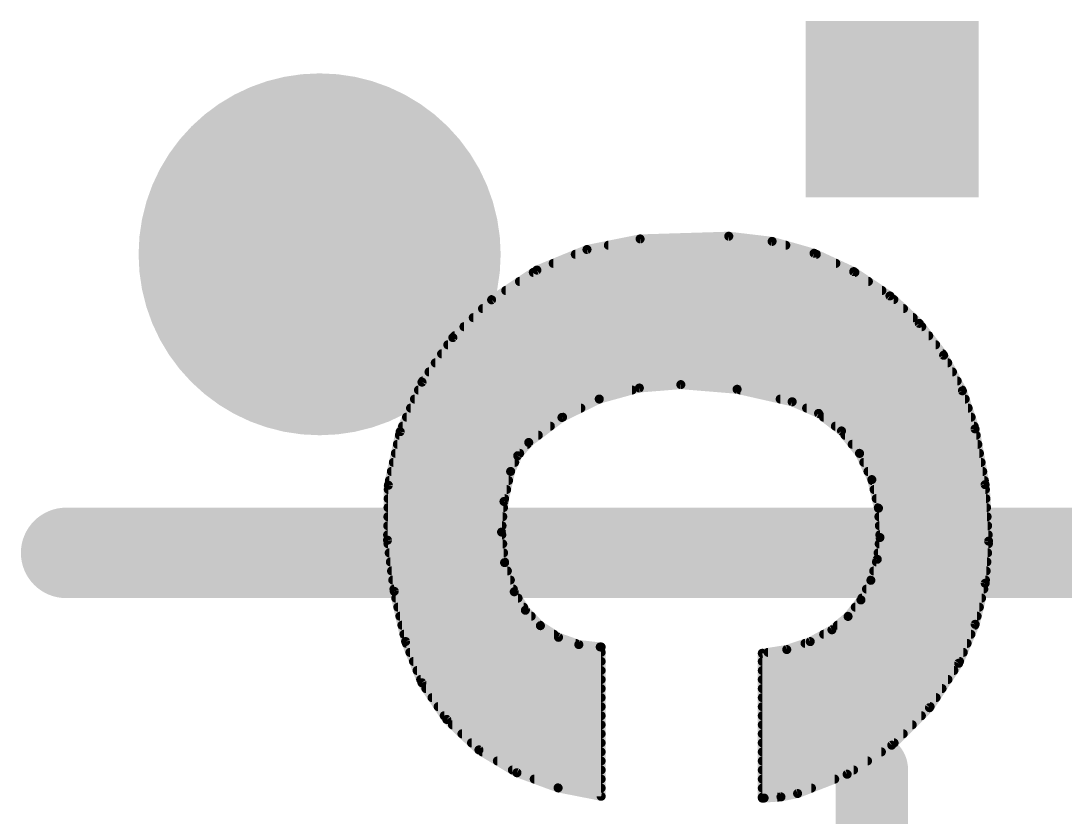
# Model space of a CAD drawing. Extents: x -3.8 to 20.4, y -21.6 to 37.
# Drawn here: x 3.861 to 6.791, y 15.057 to 17.292 of the extents above; entities that cross this region are included whole.
import ezdxf

# ---------------------------------------------------------------- set-up
doc = ezdxf.new("R2010")
doc.units = 0
for name, color, linetype in [('18', 110, 'CONTINUOUS'), ('21', 41, 'CONTINUOUS'), ('22', 40, 'CONTINUOUS')]:
    doc.layers.add(name, color=color, linetype=linetype)

# ---------------------------------------------------------------- blocks, each defined once
blk = doc.blocks.new('RECT')
blk.add_solid([(-0.5, -0.5), (0.5, -0.5), (-0.5, 0.5), (0.5, 0.5)])
blk = doc.blocks.new('ROUNDV')
at = {"const_width": 0.5}
blk.add_lwpolyline([(0, -0.25, 1), (0, 0.25, 1), (0, -0.25)], format="xyb", dxfattribs=at)

msp = doc.modelspace()

# ---------------------------------------------------------------- linework, layer by layer
at = {"layer": '21'}
for points, const_width in [([(3.9878, 15.7988), (10.1346, 15.7988)], 0.254), ([(6.2484, 14.479), (6.2484, 15.1908)], 0.2032)]:
    msp.add_lwpolyline(points, dxfattribs=dict(at, const_width=const_width))
for points, const_width in [([(3.9878, 15.8623, 1), (3.9878, 15.7353)], 0.127), ([(6.2992, 15.1908, 1), (6.1976, 15.1908)], 0.1016)]:
    msp.add_lwpolyline(points, format="xyb", dxfattribs=dict(at, const_width=const_width))
at = {"layer": '22', "const_width": 0.0254}
for points in [[(5.5982, 16.6802), (5.4492, 16.6504)], [(5.5092, 16.6624), (6.007, 16.6624)], [(5.8471, 16.6878), (5.5982, 16.6802)], [(5.9687, 16.6733), (5.8471, 16.6878)], [(6.0864, 16.6399), (5.9687, 16.6733)], [(5.4492, 16.6504), (5.3086, 16.5927)], [(5.4165, 16.637), (6.0926, 16.637)], [(6.1975, 16.5884), (6.0864, 16.6399)], [(5.3546, 16.6116), (6.1475, 16.6116)], [(5.3086, 16.5927), (5.1816, 16.5093)], [(5.2986, 16.5862), (6.2008, 16.5862)], [(6.2992, 16.5202), (6.1975, 16.5884)], [(5.2599, 16.5608), (6.2387, 16.5608)], [(5.2213, 16.5354), (6.2766, 16.5354)], [(6.3815, 16.4431), (6.2992, 16.5202)], [(5.1816, 16.5093), (5.0728, 16.4032)], [(5.1562, 16.4846), (6.3372, 16.4846)], [(5.1826, 16.51), (6.3101, 16.51)], [(5.1302, 16.4592), (6.3643, 16.4592)], [(5.1041, 16.4338), (6.3886, 16.4338)], [(6.4499, 16.3535), (6.3815, 16.4431)], [(5.0728, 16.4032), (4.9862, 16.2783)], [(5.0781, 16.4084), (6.408, 16.4084)], [(5.0588, 16.383), (6.4274, 16.383)], [(5.0412, 16.3576), (6.4468, 16.3576)], [(6.5026, 16.2538), (6.4499, 16.3535)], [(5.0236, 16.3322), (6.4612, 16.3322)], [(4.9862, 16.2783), (4.9251, 16.1392)], [(4.9884, 16.2814), (6.488, 16.2814)], [(5.006, 16.3068), (6.4746, 16.3068)], [(4.9764, 16.256), (5.5756, 16.256)], [(5.4836, 16.2306), (5.5961, 16.2617)], [(5.5961, 16.2617), (5.7125, 16.2712)], [(5.7125, 16.2712), (5.8704, 16.2581)], [(5.8704, 16.2581), (6.0249, 16.223)], [(5.8796, 16.256), (6.5014, 16.256)], [(6.538, 16.1468), (6.5026, 16.2538)], [(4.9653, 16.2306), (5.4837, 16.2306)], [(5.3789, 16.179), (5.4836, 16.2306)], [(5.9914, 16.2306), (6.5103, 16.2306)], [(6.0249, 16.223), (6.0991, 16.1904)], [(4.9541, 16.2052), (5.4321, 16.2052)], [(6.0654, 16.2052), (6.5187, 16.2052)], [(6.0991, 16.1904), (6.1634, 16.1411)], [(4.9429, 16.1798), (5.3806, 16.1798)], [(5.2857, 16.1087), (5.3789, 16.179)], [(6.1129, 16.1798), (6.5271, 16.1798)], [(4.9251, 16.1392), (4.8919, 15.9886)], [(4.9318, 16.1544), (5.3463, 16.1544)], [(6.1461, 16.1544), (6.5355, 16.1544)], [(6.1634, 16.1411), (6.2141, 16.0779)], [(6.5662, 15.9904), (6.538, 16.1468)], [(4.9172, 16.1036), (5.2815, 16.1036)], [(4.9229, 16.129), (5.3126, 16.129)], [(5.2547, 16.0715), (5.2857, 16.1087)], [(6.1731, 16.129), (6.5412, 16.129)], [(6.1935, 16.1036), (6.5458, 16.1036)], [(4.9116, 16.0782), (5.2603, 16.0782)], [(6.2139, 16.0782), (6.5504, 16.0782)], [(6.2141, 16.0779), (6.2484, 16.0045)], [(4.906, 16.0528), (5.2463, 16.0528)], [(5.2349, 16.0274), (5.2547, 16.0715)], [(6.2259, 16.0528), (6.555, 16.0528)], [(4.9004, 16.0274), (5.2349, 16.0274)], [(5.2163, 15.9432), (5.2349, 16.0274)], [(6.2377, 16.0274), (6.5595, 16.0274)], [(4.8919, 15.9886), (4.8895, 15.8344)], [(4.8948, 16.002), (5.2293, 16.002)], [(6.2484, 16.0045), (6.267, 15.9243)], [(6.249, 16.002), (6.5641, 16.002)], [(6.5761, 15.8318), (6.5662, 15.9904)], [(4.8917, 15.9766), (5.2237, 15.9766)], [(6.2549, 15.9766), (6.5671, 15.9766)], [(4.8913, 15.9512), (5.2181, 15.9512)], [(5.2095, 15.8572), (5.2163, 15.9432)], [(6.2608, 15.9512), (6.5687, 15.9512)], [(4.8905, 15.9004), (5.2129, 15.9004)], [(4.8909, 15.9258), (5.2149, 15.9258)], [(6.2667, 15.9258), (6.5702, 15.9258)], [(6.267, 15.9243), (6.2713, 15.842)], [(6.2683, 15.9004), (6.5718, 15.9004)], [(4.8901, 15.875), (5.2109, 15.875)], [(6.2696, 15.875), (6.5734, 15.875)], [(4.8897, 15.8496), (5.2103, 15.8496)], [(5.2181, 15.7714), (5.2095, 15.8572)], [(6.2713, 15.842), (6.2637, 15.7808)], [(6.2709, 15.8496), (6.575, 15.8496)], [(4.8895, 15.8344), (4.9084, 15.691)], [(4.8908, 15.8242), (5.2128, 15.8242)], [(6.2691, 15.8242), (6.5755, 15.8242)], [(6.5666, 15.7135), (6.5761, 15.8318)], [(4.8942, 15.7988), (5.2153, 15.7988)], [(6.2637, 15.7808), (6.2458, 15.7218)], [(6.266, 15.7988), (6.5734, 15.7988)], [(4.8975, 15.7734), (5.2179, 15.7734)], [(5.2451, 15.6896), (5.2181, 15.7714)], [(6.2615, 15.7734), (6.5714, 15.7734)], [(4.9009, 15.748), (5.2258, 15.748)], [(4.9042, 15.7226), (5.2342, 15.7226)], [(6.2458, 15.7218), (6.2179, 15.6667)], [(6.246, 15.7226), (6.5673, 15.7226)], [(6.2538, 15.748), (6.5693, 15.748)], [(4.9076, 15.6972), (5.2426, 15.6972)], [(6.2333, 15.6972), (6.5626, 15.6972)], [(6.5383, 15.5982), (6.5666, 15.7135)], [(4.9084, 15.691), (4.9403, 15.5499)], [(4.9127, 15.6718), (5.2558, 15.6718)], [(5.2763, 15.6378), (5.2451, 15.6896)], [(6.2179, 15.6667), (6.1818, 15.6204)], [(6.2205, 15.6718), (6.5563, 15.6718)], [(4.9185, 15.6464), (5.2712, 15.6464)], [(5.3185, 15.5945), (5.2763, 15.6378)], [(6.2021, 15.6464), (6.5501, 15.6464)], [(4.9242, 15.621), (5.2927, 15.621)], [(6.1818, 15.6204), (6.1366, 15.5829)], [(6.1823, 15.621), (6.5439, 15.621)], [(4.93, 15.5956), (5.3174, 15.5956)], [(5.3694, 15.5618), (5.3185, 15.5945)], [(6.1366, 15.5829), (6.0756, 15.5497)], [(6.1519, 15.5956), (6.5372, 15.5956)], [(6.4922, 15.4889), (6.5383, 15.5982)], [(4.9357, 15.5702), (5.3563, 15.5702)], [(4.9403, 15.5499), (4.9861, 15.4342)], [(5.4263, 15.5415), (5.3694, 15.5618)], [(6.0756, 15.5497), (6.0098, 15.5275)], [(6.1133, 15.5702), (6.5265, 15.5702)], [(4.9423, 15.5448), (5.417, 15.5448)], [(4.9524, 15.5194), (5.4889, 15.5194)], [(5.4864, 15.5346), (5.4263, 15.5415)], [(5.4889, 15.5346), (5.4864, 15.5346)], [(5.4889, 15.1155), (5.4889, 15.5346)], [(6.0098, 15.5275), (5.9411, 15.5169)], [(5.9411, 15.5169), (5.9411, 15.1105)], [(5.9574, 15.5194), (6.5051, 15.5194)], [(6.0611, 15.5448), (6.5158, 15.5448)], [(4.9624, 15.494), (5.4889, 15.494)], [(5.9411, 15.494), (6.4944, 15.494)], [(6.4101, 15.3642), (6.4922, 15.4889)], [(4.9725, 15.4686), (5.4889, 15.4686)], [(5.9411, 15.4686), (6.4788, 15.4686)], [(4.9825, 15.4432), (5.4889, 15.4432)], [(4.9861, 15.4342), (5.0558, 15.3312)], [(5.9411, 15.4432), (6.4621, 15.4432)], [(4.9972, 15.4178), (5.4889, 15.4178)], [(5.9411, 15.4178), (6.4454, 15.4178)], [(5.0144, 15.3924), (5.4889, 15.3924)], [(5.9411, 15.3924), (6.4287, 15.3924)], [(5.0315, 15.367), (5.4889, 15.367)], [(5.0487, 15.3416), (5.4889, 15.3416)], [(5.9411, 15.367), (6.412, 15.367)], [(5.9411, 15.3416), (6.3874, 15.3416)], [(6.3043, 15.2589), (6.4101, 15.3642)], [(5.0558, 15.3312), (5.146, 15.2456)], [(5.0716, 15.3162), (5.4889, 15.3162)], [(5.9411, 15.3162), (6.3619, 15.3162)], [(5.0984, 15.2908), (5.4889, 15.2908)], [(5.9411, 15.2908), (6.3364, 15.2908)], [(5.1252, 15.2654), (5.4889, 15.2654)], [(5.9411, 15.2654), (6.3109, 15.2654)], [(6.1792, 15.1774), (6.3043, 15.2589)], [(5.146, 15.2456), (5.2527, 15.1816)], [(5.1554, 15.24), (5.4889, 15.24)], [(5.9411, 15.24), (6.2753, 15.24)], [(5.1977, 15.2146), (5.4889, 15.2146)], [(5.9411, 15.2146), (6.2363, 15.2146)], [(5.24, 15.1892), (5.4889, 15.1892)], [(5.2527, 15.1816), (5.3682, 15.1391)], [(5.9411, 15.1892), (6.1973, 15.1892)], [(6.0401, 15.1232), (6.1792, 15.1774)], [(5.3011, 15.1638), (5.4889, 15.1638)], [(5.3682, 15.1391), (5.4889, 15.1155)], [(5.372, 15.1384), (5.4889, 15.1384)], [(5.9411, 15.1638), (6.1443, 15.1638)], [(5.9411, 15.1384), (6.0791, 15.1384)], [(5.9411, 15.113), (5.9833, 15.113)], [(5.9411, 15.1105), (5.9461, 15.1105)], [(5.9461, 15.1105), (5.9935, 15.1137)], [(5.9935, 15.1137), (6.0401, 15.1232)]]:
    msp.add_lwpolyline(points, dxfattribs=at)
at = {"layer": '22', "const_width": 0.0127}
for points in [[(5.5092, 16.6688, 1), (5.5092, 16.6561)], [(5.598, 16.6865, 1), (5.5984, 16.6739)], [(5.5994, 16.674, 1), (5.597, 16.6864)], [(5.8479, 16.6941, 1), (5.8463, 16.6815)], [(5.8473, 16.6815, 1), (5.8469, 16.6941)], [(5.9704, 16.6794, 1), (5.9669, 16.6672)], [(5.9679, 16.667, 1), (5.9694, 16.6796)], [(6.007, 16.6561, 1), (6.007, 16.6688)], [(5.4165, 16.6434, 1), (5.4165, 16.6306)], [(5.4479, 16.6566, 1), (5.4504, 16.6442)], [(5.4516, 16.6445, 1), (5.4468, 16.6563)], [(6.0891, 16.6456, 1), (6.0838, 16.6341)], [(6.0847, 16.6338, 1), (6.0882, 16.646)], [(6.0926, 16.6306, 1), (6.0926, 16.6434)], [(5.3546, 16.618, 1), (5.3546, 16.6052)], [(6.1475, 16.6052, 1), (6.1475, 16.618)], [(5.2986, 16.5926, 1), (5.2986, 16.5799)], [(5.3062, 16.5986, 1), (5.311, 16.5869)], [(5.3121, 16.5874, 1), (5.3051, 16.5981)], [(6.2011, 16.5937, 1), (6.194, 16.5831)], [(6.1949, 16.5827, 1), (6.2002, 16.5942)], [(6.2008, 16.5799, 1), (6.2008, 16.5926)], [(5.2599, 16.5672, 1), (5.2599, 16.5544)], [(6.2387, 16.5544, 1), (6.2387, 16.5672)], [(5.2213, 16.5418, 1), (5.2213, 16.529)], [(6.2766, 16.529, 1), (6.2766, 16.5418)], [(6.3035, 16.5248, 1), (6.2949, 16.5156)], [(6.2957, 16.5149, 1), (6.3027, 16.5255)], [(5.1562, 16.491, 1), (5.1562, 16.4782)], [(5.1781, 16.5146, 1), (5.1851, 16.504)], [(5.1826, 16.5164, 1), (5.1826, 16.5037)], [(5.186, 16.5048, 1), (5.1771, 16.5139)], [(6.3101, 16.5037, 1), (6.3101, 16.5164)], [(6.3372, 16.4782, 1), (6.3372, 16.491)], [(5.1302, 16.4656, 1), (5.1302, 16.4528)], [(6.3643, 16.4528, 1), (6.3643, 16.4656)], [(5.1041, 16.4402, 1), (5.1041, 16.4275)], [(6.3865, 16.447, 1), (6.3764, 16.4393)], [(6.3772, 16.4385, 1), (6.3858, 16.4478)], [(6.3886, 16.4275, 1), (6.3886, 16.4402)], [(5.0684, 16.4078, 1), (5.0772, 16.3987)], [(5.078, 16.3996, 1), (5.0676, 16.4068)], [(5.0781, 16.4148, 1), (5.0781, 16.402)], [(6.408, 16.402, 1), (6.408, 16.4148)], [(5.0588, 16.3894, 1), (5.0588, 16.3766)], [(6.4274, 16.3766, 1), (6.4274, 16.3894)], [(5.0412, 16.364, 1), (5.0412, 16.3513)], [(6.4555, 16.3565, 1), (6.4443, 16.3506)], [(6.4449, 16.3497, 1), (6.455, 16.3574)], [(6.4468, 16.3513, 1), (6.4468, 16.364)], [(5.0236, 16.3386, 1), (5.0236, 16.3258)], [(6.4612, 16.3258, 1), (6.4612, 16.3386)], [(4.9921, 16.2758, 1), (4.9804, 16.2809)], [(4.9884, 16.2878, 1), (4.9884, 16.2751)], [(5.006, 16.3132, 1), (5.006, 16.3004)], [(6.4746, 16.3004, 1), (6.4746, 16.3132)], [(6.488, 16.2751, 1), (6.488, 16.2878)], [(4.9764, 16.2624, 1), (4.9764, 16.2496)], [(4.981, 16.2819, 1), (4.9915, 16.2747)], [(5.5756, 16.2496, 1), (5.5756, 16.2624)], [(5.5956, 16.268, 1), (5.5967, 16.2554)], [(5.5978, 16.2556, 1), (5.5945, 16.2678)], [(5.713, 16.2775, 1), (5.712, 16.2649)], [(5.713, 16.2649, 1), (5.712, 16.2775)], [(5.8718, 16.2643, 1), (5.869, 16.2519)], [(5.8699, 16.2518, 1), (5.8709, 16.2644)], [(5.8796, 16.2624, 1), (5.8796, 16.2496)], [(6.5086, 16.2558, 1), (6.4965, 16.2518)], [(6.4969, 16.2509, 1), (6.5082, 16.2568)], [(6.5014, 16.2496, 1), (6.5014, 16.2624)], [(4.9653, 16.237, 1), (4.9653, 16.2242)], [(5.4819, 16.2367, 1), (5.4853, 16.2245)], [(5.4864, 16.2249, 1), (5.4808, 16.2363)], [(5.4837, 16.2242, 1), (5.4837, 16.237)], [(5.9914, 16.237, 1), (5.9914, 16.2242)], [(6.0275, 16.2288, 1), (6.0223, 16.2172)], [(6.0235, 16.2168, 1), (6.0263, 16.2292)], [(6.5103, 16.2242, 1), (6.5103, 16.237)], [(4.9541, 16.2116, 1), (4.9541, 16.1989)], [(5.4321, 16.1989, 1), (5.4321, 16.2116)], [(6.0654, 16.2116, 1), (6.0654, 16.1989)], [(6.103, 16.1955, 1), (6.0952, 16.1854)], [(6.5187, 16.1989, 1), (6.5187, 16.2116)], [(4.9429, 16.1862, 1), (4.9429, 16.1734)], [(5.3761, 16.1847, 1), (5.3817, 16.1733)], [(5.3827, 16.1739, 1), (5.3751, 16.1841)], [(5.3806, 16.1734, 1), (5.3806, 16.1862)], [(6.0965, 16.1846, 1), (6.1016, 16.1962)], [(6.1129, 16.1862, 1), (6.1129, 16.1734)], [(6.5271, 16.1734, 1), (6.5271, 16.1862)], [(4.9193, 16.1418, 1), (4.9309, 16.1366)], [(4.9313, 16.1378, 1), (4.9189, 16.1406)], [(4.9318, 16.1608, 1), (4.9318, 16.1481)], [(5.3463, 16.1481, 1), (5.3463, 16.1608)], [(6.1461, 16.1608, 1), (6.1461, 16.1481)], [(6.1684, 16.1451, 1), (6.1585, 16.1371)], [(6.1595, 16.1361, 1), (6.1673, 16.1462)], [(6.5442, 16.1479, 1), (6.5318, 16.1457)], [(6.532, 16.1448, 1), (6.544, 16.1488)], [(6.5355, 16.1481, 1), (6.5355, 16.1608)], [(4.9172, 16.11, 1), (4.9172, 16.0972)], [(4.9229, 16.1354, 1), (4.9229, 16.1227)], [(5.2819, 16.1138, 1), (5.2895, 16.1036)], [(5.2906, 16.1046, 1), (5.2808, 16.1128)], [(5.2815, 16.0972, 1), (5.2815, 16.11)], [(5.3126, 16.1227, 1), (5.3126, 16.1354)], [(6.1731, 16.1354, 1), (6.1731, 16.1227)], [(6.1935, 16.11, 1), (6.1935, 16.0972)], [(6.5412, 16.1227, 1), (6.5412, 16.1354)], [(6.5458, 16.0972, 1), (6.5458, 16.11)], [(4.9116, 16.0846, 1), (4.9116, 16.0719)], [(5.2603, 16.0719, 1), (5.2603, 16.0846)], [(6.2139, 16.0846, 1), (6.2139, 16.0719)], [(6.2199, 16.0806, 1), (6.2084, 16.0753)], [(6.2092, 16.074, 1), (6.2191, 16.0819)], [(6.5504, 16.0719, 1), (6.5504, 16.0846)], [(4.906, 16.0592, 1), (4.906, 16.0465)], [(5.2463, 16.0465, 1), (5.2463, 16.0592)], [(5.2499, 16.0756, 1), (5.2596, 16.0675)], [(5.2605, 16.0689, 1), (5.2489, 16.0741)], [(6.2259, 16.0592, 1), (6.2259, 16.0465)], [(6.555, 16.0465, 1), (6.555, 16.0592)], [(4.9004, 16.0338, 1), (4.9004, 16.021)], [(5.2291, 16.03, 1), (5.2407, 16.0248)], [(5.2411, 16.026, 1), (5.2287, 16.0288)], [(5.2349, 16.021, 1), (5.2349, 16.0338)], [(6.2377, 16.0338, 1), (6.2377, 16.021)], [(6.5595, 16.021, 1), (6.5595, 16.0338)], [(4.8982, 15.9885, 1), (4.8855, 15.9887)], [(4.8948, 16.0084, 1), (4.8948, 15.9957)], [(5.2293, 15.9957, 1), (5.2293, 16.0084)], [(6.2546, 16.0059, 1), (6.2422, 16.0031)], [(6.249, 16.0084, 1), (6.249, 15.9957)], [(6.2426, 16.0018, 1), (6.2542, 16.0072)], [(6.5726, 15.9908, 1), (6.5599, 15.99)], [(6.56, 15.9893, 1), (6.5725, 15.9915)], [(6.5641, 15.9957, 1), (6.5641, 16.0084)], [(4.8917, 15.983, 1), (4.8917, 15.9703)], [(4.8857, 15.99, 1), (4.8981, 15.9872)], [(5.2237, 15.9703, 1), (5.2237, 15.983)], [(6.2549, 15.983, 1), (6.2549, 15.9703)], [(6.5671, 15.9703, 1), (6.5671, 15.983)], [(4.8913, 15.9575, 1), (4.8913, 15.9449)], [(5.2227, 15.9427, 1), (5.21, 15.9437)], [(5.2101, 15.9445, 1), (5.2225, 15.9418)], [(5.2181, 15.9449, 1), (5.2181, 15.9575)], [(6.2608, 15.9575, 1), (6.2608, 15.9449)], [(6.5687, 15.9449, 1), (6.5687, 15.9575)], [(4.8905, 15.9068, 1), (4.8905, 15.8941)], [(4.8909, 15.9322, 1), (4.8909, 15.9195)], [(5.2129, 15.8941, 1), (5.2129, 15.9068)], [(5.2149, 15.9195, 1), (5.2149, 15.9322)], [(6.2667, 15.9322, 1), (6.2667, 15.9195)], [(6.2734, 15.9246, 1), (6.2607, 15.9239)], [(6.2609, 15.9228, 1), (6.2732, 15.9257)], [(6.2683, 15.9068, 1), (6.2683, 15.8941)], [(6.5702, 15.9195, 1), (6.5702, 15.9322)], [(6.5718, 15.8941, 1), (6.5718, 15.9068)], [(4.8901, 15.8813, 1), (4.8901, 15.8687)], [(5.2109, 15.8687, 1), (5.2109, 15.8813)], [(6.2696, 15.8813, 1), (6.2696, 15.8687)], [(6.5734, 15.8687, 1), (6.5734, 15.8813)], [(4.8897, 15.8559, 1), (4.8897, 15.8433)], [(5.2158, 15.8578, 1), (5.2032, 15.8566)], [(5.2032, 15.8577, 1), (5.2158, 15.8567)], [(5.2103, 15.8433, 1), (5.2103, 15.8559)], [(6.2709, 15.8559, 1), (6.2709, 15.8433)], [(6.2776, 15.8412, 1), (6.265, 15.8428)], [(6.575, 15.8433, 1), (6.575, 15.8559)], [(4.8958, 15.8352, 1), (4.8832, 15.8336)], [(4.8832, 15.8345, 1), (4.8958, 15.8343)], [(4.8908, 15.8306, 1), (4.8908, 15.8179)], [(5.2128, 15.8179, 1), (5.2128, 15.8306)], [(6.2691, 15.8306, 1), (6.2691, 15.8179)], [(6.265, 15.8417, 1), (6.2776, 15.8423)], [(6.5824, 15.8313, 1), (6.5698, 15.8323)], [(6.5698, 15.8314, 1), (6.5824, 15.8322)], [(6.5755, 15.8179, 1), (6.5755, 15.8306)], [(4.8942, 15.8051, 1), (4.8942, 15.7925)], [(5.2153, 15.7925, 1), (5.2153, 15.8051)], [(6.2698, 15.7789, 1), (6.2577, 15.7826)], [(6.266, 15.8051, 1), (6.266, 15.7925)], [(6.5734, 15.7925, 1), (6.5734, 15.8051)], [(4.8975, 15.7797, 1), (4.8975, 15.7671)], [(5.2241, 15.7734, 1), (5.212, 15.7694)], [(5.2118, 15.7708, 1), (5.2244, 15.7721)], [(5.2179, 15.7671, 1), (5.2179, 15.7797)], [(6.2615, 15.7797, 1), (6.2615, 15.7671)], [(6.2574, 15.7815, 1), (6.27, 15.78)], [(6.5714, 15.7671, 1), (6.5714, 15.7797)], [(4.9009, 15.7544, 1), (4.9009, 15.7417)], [(4.9042, 15.7289, 1), (4.9042, 15.7163)], [(5.2258, 15.7417, 1), (5.2258, 15.7544)], [(5.2342, 15.7163, 1), (5.2342, 15.7289)], [(6.246, 15.7289, 1), (6.246, 15.7163)], [(6.2514, 15.7189, 1), (6.2401, 15.7246)], [(6.2538, 15.7544, 1), (6.2538, 15.7417)], [(6.5673, 15.7163, 1), (6.5673, 15.7289)], [(6.5693, 15.7417, 1), (6.5693, 15.7544)], [(4.9076, 15.7035, 1), (4.9076, 15.6909)], [(5.2426, 15.6909, 1), (5.2426, 15.7035)], [(6.2333, 15.7035, 1), (6.2333, 15.6909)], [(6.2397, 15.7236, 1), (6.2518, 15.7199)], [(6.5602, 15.714, 1), (6.5729, 15.713)], [(6.5727, 15.712, 1), (6.5604, 15.715)], [(6.5626, 15.6909, 1), (6.5626, 15.7035)], [(4.9146, 15.6924, 1), (4.9022, 15.6896)], [(4.9021, 15.6902, 1), (4.9147, 15.6918)], [(4.9127, 15.6782, 1), (4.9127, 15.6655)], [(5.2505, 15.6929, 1), (5.2397, 15.6863)], [(5.2391, 15.6876, 1), (5.2511, 15.6916)], [(5.2558, 15.6655, 1), (5.2558, 15.6782)], [(6.2122, 15.6696, 1), (6.2236, 15.6638)], [(6.2229, 15.6628, 1), (6.2129, 15.6706)], [(6.2205, 15.6782, 1), (6.2205, 15.6655)], [(6.5563, 15.6655, 1), (6.5563, 15.6782)], [(4.9185, 15.6527, 1), (4.9185, 15.6401)], [(5.2809, 15.6422, 1), (5.2718, 15.6334)], [(5.2709, 15.6345, 1), (5.2818, 15.6411)], [(5.2712, 15.6401, 1), (5.2712, 15.6527)], [(6.2021, 15.6527, 1), (6.2021, 15.6401)], [(6.5501, 15.6401, 1), (6.5501, 15.6527)], [(4.9242, 15.6273, 1), (4.9242, 15.6147)], [(5.2927, 15.6147, 1), (5.2927, 15.6273)], [(6.1768, 15.6243, 1), (6.1868, 15.6165)], [(6.1823, 15.6273, 1), (6.1823, 15.6147)], [(6.1858, 15.6155, 1), (6.1777, 15.6253)], [(6.5439, 15.6147, 1), (6.5439, 15.6273)], [(4.93, 15.602, 1), (4.93, 15.5893)], [(5.3219, 15.5998, 1), (5.3151, 15.5891)], [(5.3139, 15.59, 1), (5.323, 15.5989)], [(5.3174, 15.5893, 1), (5.3174, 15.602)], [(6.1325, 15.5878, 1), (6.1407, 15.578)], [(6.1396, 15.5773, 1), (6.1336, 15.5885)], [(6.1519, 15.602, 1), (6.1519, 15.5893)], [(6.5322, 15.5997, 1), (6.5445, 15.5967)], [(6.5442, 15.5958, 1), (6.5325, 15.6007)], [(6.5372, 15.5893, 1), (6.5372, 15.602)], [(4.9357, 15.5766, 1), (4.9357, 15.5639)], [(4.9462, 15.5522, 1), (4.9344, 15.5476)], [(5.3563, 15.5639, 1), (5.3563, 15.5766)], [(5.3715, 15.5678, 1), (5.3672, 15.5558)], [(5.3659, 15.5564, 1), (5.3728, 15.5671)], [(6.0726, 15.5553, 1), (6.0786, 15.5441)], [(6.0776, 15.5437, 1), (6.0736, 15.5557)], [(6.1133, 15.5766, 1), (6.1133, 15.5639)], [(6.5265, 15.5639, 1), (6.5265, 15.5766)], [(4.9341, 15.5485, 1), (4.9465, 15.5513)], [(4.9423, 15.5511, 1), (4.9423, 15.5385)], [(4.9524, 15.5258, 1), (4.9524, 15.5131)], [(5.417, 15.5385, 1), (5.417, 15.5511)], [(5.427, 15.5478, 1), (5.4256, 15.5352)], [(5.4242, 15.5355, 1), (5.4285, 15.5475)], [(5.4864, 15.541, 1), (5.4864, 15.5283)], [(5.4953, 15.5346, 1), (5.4825, 15.5346)], [(5.4857, 15.5283, 1), (5.4871, 15.5409)], [(5.4889, 15.5283, 1), (5.4889, 15.541)], [(5.4889, 15.5131, 1), (5.4889, 15.5258)], [(5.9401, 15.5232, 1), (5.9421, 15.5106)], [(5.9475, 15.5169, 1), (5.9348, 15.5169)], [(5.9574, 15.5258, 1), (5.9574, 15.5131)], [(6.0077, 15.5335, 1), (6.0118, 15.5214)], [(6.0107, 15.5212, 1), (6.0088, 15.5337)], [(6.0611, 15.5511, 1), (6.0611, 15.5385)], [(6.5051, 15.5131, 1), (6.5051, 15.5258)], [(6.5158, 15.5385, 1), (6.5158, 15.5511)], [(4.9624, 15.5004, 1), (4.9624, 15.4877)], [(5.4889, 15.4877, 1), (5.4889, 15.5004)], [(5.9411, 15.5004, 1), (5.9411, 15.4877)], [(6.4975, 15.4854, 1), (6.4869, 15.4924)], [(6.4944, 15.4877, 1), (6.4944, 15.5004)], [(4.9725, 15.4749, 1), (4.9725, 15.4623)], [(5.4889, 15.4623, 1), (5.4889, 15.4749)], [(5.9411, 15.4749, 1), (5.9411, 15.4623)], [(6.4788, 15.4623, 1), (6.4788, 15.4749)], [(6.4863, 15.4914, 1), (6.4981, 15.4864)], [(4.9825, 15.4496, 1), (4.9825, 15.4369)], [(4.9913, 15.4378, 1), (4.9808, 15.4307)], [(4.9802, 15.4319, 1), (4.992, 15.4366)], [(5.4889, 15.4369, 1), (5.4889, 15.4496)], [(5.9411, 15.4496, 1), (5.9411, 15.4369)], [(6.4621, 15.4369, 1), (6.4621, 15.4496)], [(4.9972, 15.4242, 1), (4.9972, 15.4115)], [(5.4889, 15.4115, 1), (5.4889, 15.4242)], [(5.9411, 15.4242, 1), (5.9411, 15.4115)], [(6.4454, 15.4115, 1), (6.4454, 15.4242)], [(5.0144, 15.3987, 1), (5.0144, 15.3861)], [(5.4889, 15.3861, 1), (5.4889, 15.3987)], [(5.9411, 15.3987, 1), (5.9411, 15.3861)], [(6.4287, 15.3861, 1), (6.4287, 15.3987)], [(5.0315, 15.3734, 1), (5.0315, 15.3607)], [(5.0487, 15.348, 1), (5.0487, 15.3353)], [(5.4889, 15.3607, 1), (5.4889, 15.3734)], [(5.4889, 15.3353, 1), (5.4889, 15.348)], [(5.9411, 15.3734, 1), (5.9411, 15.3607)], [(5.9411, 15.348, 1), (5.9411, 15.3353)], [(6.3874, 15.3353, 1), (6.3874, 15.348)], [(6.4048, 15.3677, 1), (6.4154, 15.3607)], [(6.4146, 15.3597, 1), (6.4056, 15.3687)], [(6.412, 15.3607, 1), (6.412, 15.3734)], [(5.0601, 15.3358, 1), (5.0514, 15.3266)], [(5.0505, 15.3276, 1), (5.061, 15.3347)], [(5.0716, 15.3225, 1), (5.0716, 15.3099)], [(5.4889, 15.3099, 1), (5.4889, 15.3225)], [(5.9411, 15.3225, 1), (5.9411, 15.3099)], [(6.3619, 15.3099, 1), (6.3619, 15.3225)], [(5.0984, 15.2972, 1), (5.0984, 15.2845)], [(5.4889, 15.2845, 1), (5.4889, 15.2972)], [(5.9411, 15.2972, 1), (5.9411, 15.2845)], [(6.3364, 15.2845, 1), (6.3364, 15.2972)], [(5.1252, 15.2718, 1), (5.1252, 15.2591)], [(5.4889, 15.2591, 1), (5.4889, 15.2718)], [(5.9411, 15.2718, 1), (5.9411, 15.2591)], [(6.2998, 15.2634, 1), (6.3088, 15.2544)], [(6.3078, 15.2536, 1), (6.3008, 15.2642)], [(6.3109, 15.2591, 1), (6.3109, 15.2718)], [(5.1493, 15.2511, 1), (5.1428, 15.2402)], [(5.1417, 15.241, 1), (5.1504, 15.2502)], [(5.1554, 15.2463, 1), (5.1554, 15.2337)], [(5.4889, 15.2337, 1), (5.4889, 15.2463)], [(5.9411, 15.2463, 1), (5.9411, 15.2337)], [(6.2753, 15.2337, 1), (6.2753, 15.2463)], [(5.1977, 15.221, 1), (5.1977, 15.2083)], [(5.4889, 15.2083, 1), (5.4889, 15.221)], [(5.9411, 15.221, 1), (5.9411, 15.2083)], [(6.2363, 15.2083, 1), (6.2363, 15.221)], [(5.24, 15.1956, 1), (5.24, 15.1829)], [(5.2549, 15.1876, 1), (5.2505, 15.1756)], [(5.2494, 15.1762, 1), (5.256, 15.187)], [(5.4889, 15.1829, 1), (5.4889, 15.1956)], [(5.9411, 15.1956, 1), (5.9411, 15.1829)], [(6.1757, 15.1827, 1), (6.1827, 15.1721)], [(6.1815, 15.1715, 1), (6.1769, 15.1833)], [(6.1973, 15.1829, 1), (6.1973, 15.1956)], [(5.3011, 15.1701, 1), (5.3011, 15.1575)], [(5.3694, 15.1454, 1), (5.3669, 15.1329)], [(5.372, 15.1448, 1), (5.372, 15.1321)], [(5.366, 15.1332, 1), (5.3704, 15.1451)], [(5.4889, 15.1575, 1), (5.4889, 15.1701)], [(5.4889, 15.1321, 1), (5.4889, 15.1448)], [(5.9411, 15.1701, 1), (5.9411, 15.1575)], [(5.9411, 15.1448, 1), (5.9411, 15.1321)], [(6.0791, 15.1321, 1), (6.0791, 15.1448)], [(6.1443, 15.1575, 1), (6.1443, 15.1701)], [(5.4825, 15.1155, 1), (5.4953, 15.1155)], [(5.4877, 15.1093, 1), (5.4901, 15.1217)], [(5.9411, 15.1194, 1), (5.9411, 15.1067)], [(5.9411, 15.1168, 1), (5.9411, 15.1042)], [(5.9457, 15.1168, 1), (5.9465, 15.1042)], [(5.9461, 15.1042, 1), (5.9461, 15.1168)], [(5.9833, 15.1067, 1), (5.9833, 15.1194)], [(5.9923, 15.1199, 1), (5.9948, 15.1075)], [(5.994, 15.1074, 1), (5.9931, 15.12)], [(6.0378, 15.1291, 1), (6.0424, 15.1173)], [(6.0414, 15.117, 1), (6.0388, 15.1294)], [(5.9348, 15.1105, 1), (5.9475, 15.1105)]]:
    msp.add_lwpolyline(points, format="xyb", dxfattribs=at)

# ---------------------------------------------------------------- block references
at = {"layer": '18', "xscale": 1.016, "yscale": 1.016}
msp.add_blockref('ROUNDV', (4.699, 16.637), dxfattribs=at)
msp.add_blockref('ROUNDV', (4.699, 16.637), dxfattribs=at)
at = {"layer": '22', "xscale": 0.4953, "yscale": 0.4851, "rotation": 270}
msp.add_blockref('RECT', (6.3056, 17.0447), dxfattribs=at)

doc.saveas('drawing.dxf')
